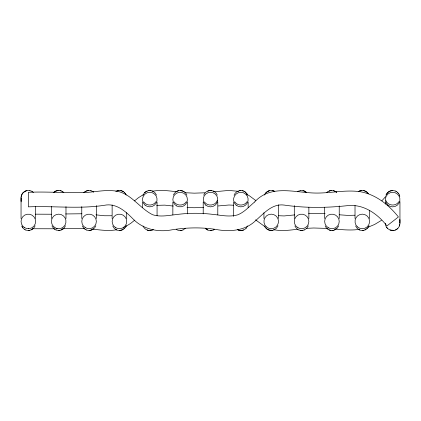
<?xml version="1.0" encoding="UTF-8"?>
<svg xmlns="http://www.w3.org/2000/svg" width="421" height="421" viewBox="0 0 421 421"><rect width="100%" height="100%" fill="white"/><g stroke="black" fill="none" stroke-linecap="round" stroke-linejoin="round"><path stroke-width="0.63" d="M21.05 197.802C20.897 193.381 25.318 189.65 29.644 190.545M399.45 225.93L399.95 223.256L399.95 201.606M21.171 196.491L22.208 193.855L23.129 192.702M399.829 224.561C399.376 226.972 397.698 229.077 395.43 230.024M35.127 225.835C33.759 229.477 29.307 231.471 25.686 230.008M65.487 225.835L63.903 228.282L61.466 229.924M95.846 225.835C94.478 229.466 90.015 231.466 86.41 230.008M124.627 228.282L126.205 225.835M125.547 227.161L126.205 225.867M142.993 195.181L144.571 192.676L147.013 191.039M173.352 195.181C174.273 192.907 176.341 191.134 178.746 190.624M203.711 195.181C205.722 189.108 215.094 189.087 217.241 195.06M217.289 200.475C215.447 205.816 207.416 206.711 204.453 201.891M234.071 195.181C235.76 190.445 242.491 188.913 245.959 192.623M247.648 225.903L246.064 228.382M264.435 195.065L265.093 193.855M278.007 225.835L276.429 228.282L273.987 229.924M308.372 225.835L306.788 228.282M338.731 225.835L337.147 228.282L334.711 229.924M369.091 225.835L367.507 228.282M385.873 195.181C387.188 191.487 391.704 189.492 395.314 191.039M155.907 201.764C153.318 206.09 146.408 206.169 143.729 201.891M186.271 201.764C183.682 206.09 176.767 206.169 174.094 201.891M246.99 201.764C244.401 206.09 237.491 206.169 234.813 201.891M265.093 193.771L266.014 192.702M386.536 194.339L387.457 193.181M398.792 201.764C395.924 206.648 387.862 205.916 385.925 200.596M385.673 196.549L381.842 200.854M134.467 200.906L138.541 197.644L143.529 194.534M134.799 220.099L130.689 223.388L125.626 226.519M23.129 192.707L25.57 191.06M53.493 192.613C55.498 190.576 58.682 189.882 61.345 190.924M53.493 192.707L55.93 191.06M33.543 228.319L31.107 229.924M83.853 192.613C85.537 190.929 88.015 190.129 90.368 190.545M83.853 192.707L86.289 191.06M62.761 229.266L63.903 228.319M144.571 192.729L145.713 191.781L148.387 190.624M124.627 228.319C122.369 230.513 118.669 231.218 115.907 229.566M185.345 228.35L182.909 230.024M266.014 192.613L268.451 191.06M266.014 192.707L267.156 191.76M246.064 228.35C243.885 230.655 240.081 231.287 237.349 229.598M326.738 192.613L327.875 191.755M306.788 228.319L304.351 229.924M387.457 192.729L389.893 191.087L392.661 190.539M367.507 228.319L365.07 229.924M397.871 228.35C393.693 233.087 385.078 229.519 385.378 223.256M381.489 220.325L374.606 224.482L367.707 227.377M115.786 191.434C118.501 189.766 122.348 190.239 124.516 192.602M61.466 229.477L62.761 228.782M91.825 229.477L93.125 228.782M176.073 191.781C179.73 189.155 185.287 190.86 186.882 195.06M122.185 229.477L123.485 228.782M152.549 230.024L153.412 229.561M267.156 191.666C269.377 190.197 272.413 190.003 274.729 191.366M213.268 230.024L214.568 229.298M297.515 191.666L300.189 190.65M297.515 191.76L298.815 191.06M327.875 191.666L329.175 191.06M358.239 191.755L359.534 191.06M358.239 191.666L359.534 191.066M334.711 229.477L336.005 228.782M365.07 229.477L366.37 228.782M123.458 227.65L124.542 227.082M25.57 191.066L26.944 190.65M55.93 191.066L58.235 190.56M86.747 190.929L88.594 190.56M117.106 190.929L118.954 190.56M56.051 230.008L58.698 230.471L61.466 229.955M207.732 191.087L209.105 190.676L211.81 190.66M91.825 229.955L89.057 230.471M122.185 229.955L119.417 230.471M268.451 191.066L269.829 190.65M143.04 226.019C144.435 229.661 148.976 231.597 152.549 229.992M176.199 229.382C178.162 230.676 180.746 230.918 182.909 229.992M329.175 190.971L331.48 190.56M329.175 191.066L330.548 190.655M207.853 230.04L205.401 228.456C207.411 230.482 210.642 231.134 213.268 229.992M359.534 190.971C362.644 189.666 366.486 190.839 368.349 193.649M359.992 190.929L361.839 190.56M243.627 229.992L240.859 230.534L238.212 230.04M265.172 227.251L264.483 225.951C265.872 229.608 270.403 231.497 273.987 229.955M298.931 230.008L301.583 230.503L304.351 229.955M328.001 229.313C329.959 230.629 332.532 230.792 334.711 229.955M358.36 229.345C360.344 230.571 362.902 230.803 365.07 229.955M116.459 229.792C108.713 231.166 100.824 230.071 93.083 229.192M213.942 191.797L228.798 190.434L238.654 191.334M294.742 214.91L284.122 215.941L278.365 215.71M297.163 229.298C289.416 230.234 281.449 231.276 273.718 229.687M218.22 205.948L228.966 205.006L233.55 205.238M152.613 191.197C160.475 189.829 168.458 190.681 176.299 191.755M156.686 205.359L164.764 205.132L173.278 206.058M359.497 229.371C351.672 230.492 343.747 229.882 335.921 229.119M354.861 215.215L347.957 215.41L339.289 214.789M148.387 190.676L149.781 190.492L152.428 191.039M239.47 190.676L240.859 190.539M300.189 190.56L304.23 190.924L306.683 192.508M330.548 190.56L333.253 190.545L336.653 192.197M28.339 230.471L29.728 230.34M58.698 230.471L60.087 230.34M272.613 230.34L268.572 229.971L266.125 228.392M302.973 230.34L300.273 230.355M331.943 230.471L333.332 230.34M362.302 230.471L363.697 230.34M149.781 230.534L151.171 230.403M180.141 230.534L181.53 230.403M210.5 230.534L211.895 230.403M394.056 230.403L390.014 230.04M306.504 228.34L313.671 227.998L327.954 228.445M111.702 215.752L104.497 215.747L95.925 214.852M204.838 192.797L194.27 193.165L184.84 192.702M203.59 207.458L194.144 207.737L187.05 207.469M308.677 213.605L325.107 213.652M65.655 213.952L81.895 213.763M63.513 228.587L84.61 228.45M54.667 228.782L32.838 228.74M55.935 228.766L57.209 228.75M35.385 214.173L51.399 214.236M180.141 190.539L182.788 191.039L184.077 191.697M149.781 190.539L151.086 190.66M363.612 190.634L364.507 190.892M333.253 190.634L334.142 190.892M302.888 190.634L303.783 190.892M272.529 190.634L273.424 190.892M242.17 190.66L243.506 191.039M329.296 229.971L330.632 230.355M120.727 190.634L121.622 190.892M90.368 190.634L91.704 190.924M60.008 190.634L60.898 190.892M29.644 190.634L30.986 190.924M147.129 230.04L148.471 230.419M395.314 190.987L396.603 191.697M364.949 191.013L367.401 192.592L368.349 193.734M334.59 191.013L336.653 192.286M304.23 191.013L306.683 192.592M359.655 229.971L357.203 228.392L355.561 225.951M273.871 191.013L274.729 191.45M297.642 229.345L298.931 229.971M213.147 190.987L214.442 191.65M152.428 190.987L154.875 192.623L156.517 195.06M122.069 191.013L123.358 191.676M91.704 191.013L92.999 191.581M61.345 191.013L63.797 192.508M116.77 229.971L114.317 228.392L112.681 225.951M30.986 191.013L32.275 191.581M85.116 229.345L86.41 229.971M54.756 229.345L56.051 229.971M24.397 229.345L25.686 229.971M246.28 194.055L249.395 195.791L255.81 200.559M264.204 226.135L255.568 219.836M396.603 191.65L397.761 192.623M328.001 229.345L325.896 227.251L325.201 225.951M297.642 229.313L296.484 228.392L294.842 225.951M244.801 191.65L246.906 193.76M92.999 191.671L93.772 192.197M62.64 191.671L63.797 192.602M85.116 229.313L83.958 228.424L82.316 225.951M32.275 191.671L33.433 192.508M54.756 229.313L53.599 228.424L51.957 225.951M24.397 229.313L23.239 228.424L21.597 225.951M397.761 192.571L398.708 193.76M386.615 227.319L387.567 228.456M124.516 192.508L125.463 193.739M22.292 226.798L22.923 227.561M398.708 193.713L399.403 195.06M246.906 193.713L247.601 195.06M125.463 193.649L126.158 195.034M399.403 195.007L399.813 196.381M399.813 219.178L399.95 220.583M399.813 221.862L399.95 223.283M21.187 199.191L21.05 197.712L21.05 218.494M21.05 200.407L21.187 201.838M385.378 202.154L385.378 204.074M369.591 210.421L369.591 218.494M355.019 205.543L355.019 218.494M339.231 205.927L339.231 218.494M324.654 207.311L324.654 218.494M308.867 207.311L308.867 218.494M294.295 205.543L294.295 218.494M278.507 204.78L278.507 218.494M263.935 212.705L263.935 218.494M248.148 202.154L248.148 207.706M233.576 202.154L233.576 216.41M217.789 202.154L217.789 214.878M203.211 202.154L203.211 213.863M187.424 202.154L187.424 213.863M172.852 202.154L172.852 214.878M157.065 202.154L157.065 215.768M142.493 202.154L142.493 207.706M126.705 212.705L126.705 218.494M112.133 204.985L112.133 218.494M96.346 205.543L96.346 218.494M81.769 206.658L81.769 218.494M65.981 206.658L65.981 218.494M51.409 206.274L51.409 218.494M35.622 206.274L35.622 218.494M28.339 228.44L28.339 228.719M21.187 200.433A7.289 4.484 0 0 1 21.171 198.77M399.813 220.578A7.289 4.484 0 0 1 399.829 222.241M254.573 202.017C249.121 206.579 244.269 212.379 237.444 214.92C229.129 217.294 220.404 215.094 212.021 214.273C200.159 212.863 188.134 212.984 176.294 214.563C168.516 215.405 160.338 217.215 152.686 214.742C138.793 207.921 130.01 191.397 113.102 190.75C103.955 189.966 94.904 191.908 85.805 192.513C66.655 193.123 47.499 191.471 28.339 192.286L28.339 206.864C53.72 205.758 79.259 209.211 104.497 205.264C115.886 202.964 125.137 210.91 132.504 218.41C142.577 229.182 157.828 232.592 172.01 229.803C186.682 227.493 201.67 227.145 216.362 229.519C230.045 232.045 245.448 230.745 255.81 220.446C263.851 213.452 272.177 203.401 284.122 205.069C305.309 208.158 326.707 207.937 347.957 205.601C363.691 204.001 377.758 213.963 386.92 225.914L398.408 216.952C388.793 204.843 375.727 194.344 360.134 191.702C344.646 189.508 329.196 193.623 313.671 193.007C293.416 192.276 270.398 184.577 254.573 202.017M24.692 227.745A7.289 7.289 0 0 0 35.622 221.435A7.289 7.289 0 0 0 24.692 215.126A7.289 7.289 0 0 0 24.692 227.745M53.977 226.987A7.289 7.289 0 0 0 65.865 222.741A7.289 7.289 0 0 0 56.246 214.573A7.289 7.289 0 0 0 53.977 226.987M85.416 227.745A7.289 7.289 0 0 0 96.346 221.435A7.289 7.289 0 0 0 85.416 215.126A7.289 7.289 0 0 0 85.416 227.745M115.775 227.745A7.289 7.289 0 0 0 126.705 221.435A7.289 7.289 0 0 0 115.775 215.126A7.289 7.289 0 0 0 115.775 227.745M266.504 226.987A7.289 7.289 0 0 0 278.392 222.741A7.289 7.289 0 0 0 268.772 214.573A7.289 7.289 0 0 0 266.504 226.987M297.936 227.745A7.289 7.289 0 0 0 308.867 221.435A7.289 7.289 0 0 0 297.936 215.126A7.289 7.289 0 0 0 297.936 227.745M328.301 227.745A7.289 7.289 0 0 0 339.231 221.435A7.289 7.289 0 0 0 328.301 215.126A7.289 7.289 0 0 0 328.301 227.745M357.587 226.987A7.289 7.289 0 0 0 369.47 222.741A7.289 7.289 0 0 0 359.85 214.573A7.289 7.289 0 0 0 357.587 226.987M145.061 205.127A7.289 7.289 0 0 0 156.949 200.885A7.289 7.289 0 0 0 147.329 192.713A7.289 7.289 0 0 0 145.061 205.127M176.494 205.885A7.289 7.289 0 0 0 187.424 199.575A7.289 7.289 0 0 0 176.494 193.265A7.289 7.289 0 0 0 176.494 205.885M205.785 205.127A7.289 7.289 0 0 0 217.668 200.885A7.289 7.289 0 0 0 208.048 192.713A7.289 7.289 0 0 0 205.785 205.127M236.144 205.127A7.289 7.289 0 0 0 248.027 200.885A7.289 7.289 0 0 0 238.412 192.713A7.289 7.289 0 0 0 236.144 205.127M387.946 205.127A7.289 7.289 0 0 0 399.829 200.885A7.289 7.289 0 0 0 390.214 192.713A7.289 7.289 0 0 0 387.946 205.127"/></g></svg>
